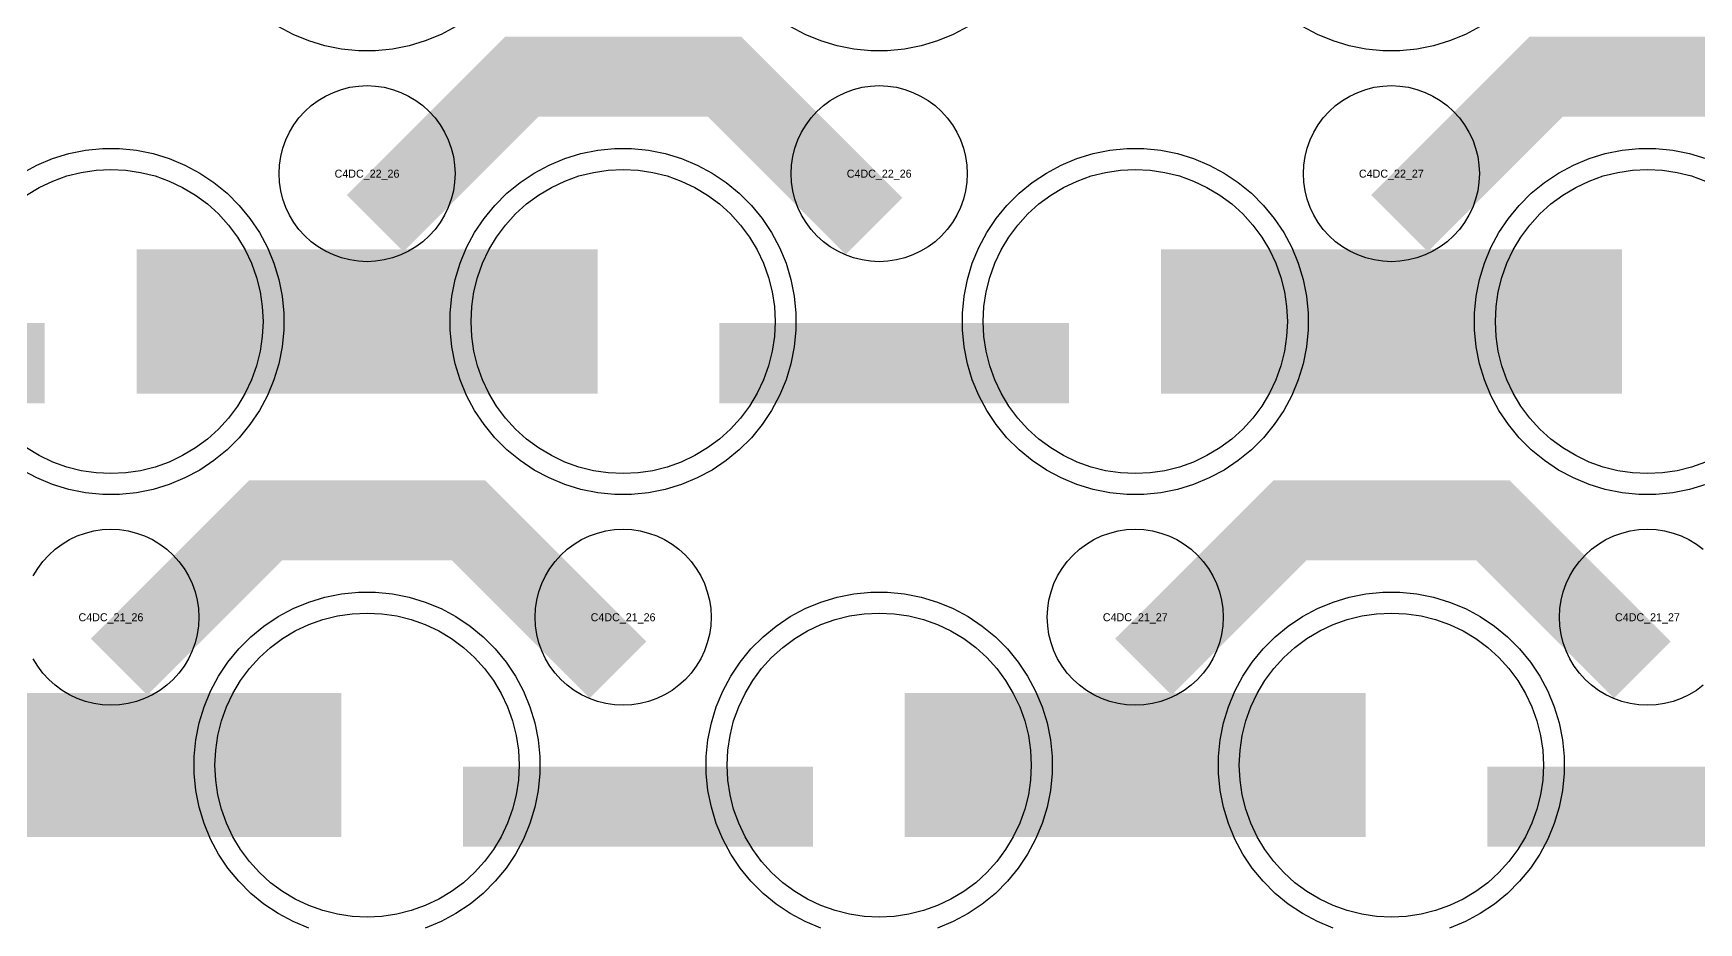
# Model space of a CAD drawing. Extents: x -11880 to 11880, y -14992 to 14992.
# Drawn here: x -3704 to -3184, y -11979 to -11701 of the extents above; entities that cross this region are included whole.
import ezdxf
from ezdxf.enums import TextEntityAlignment as Align

# ---------------------------------------------------------------- set-up
doc = ezdxf.new("R2010")
doc.units = 0
doc.header["$MEASUREMENT"] = 0
for name, color, linetype in [('GDS_775_DT_237', 138, 'CONTINUOUS'), ('RDL1_FS', 34, 'CONTINUOUS'), ('RDL_BS', 160, 'CONTINUOUS')]:
    doc.layers.add(name, color=color, linetype=linetype)

msp = doc.modelspace()

# ---------------------------------------------------------------- linework, layer by layer
at = {"layer": 'RDL1_FS'}
for points in [[(-3706.395, -11751.653), (-3702.395, -11749.255), (-3698.181, -11747.263), (-3693.791, -11745.691), (-3689.268, -11744.559), (-3684.657, -11743.875), (-3680, -11743.646), (-3675.343, -11743.875), (-3670.732, -11744.559), (-3666.209, -11745.691), (-3661.819, -11747.263), (-3657.605, -11749.255), (-3653.605, -11751.653), (-3649.86, -11754.431), (-3646.406, -11757.561), (-3643.276, -11761.015), (-3640.498, -11764.76), (-3638.1, -11768.76), (-3636.108, -11772.974), (-3634.536, -11777.364), (-3633.404, -11781.887), (-3632.72, -11786.498), (-3632.491, -11791.155), (-3632.72, -11795.812), (-3633.404, -11800.423), (-3634.536, -11804.946), (-3636.108, -11809.336), (-3638.1, -11813.55), (-3640.498, -11817.55), (-3643.276, -11821.295), (-3646.406, -11824.749), (-3649.86, -11827.879), (-3653.605, -11830.657), (-3657.605, -11833.055), (-3661.819, -11835.047), (-3666.209, -11836.619), (-3670.732, -11837.751), (-3675.343, -11838.435), (-3680, -11838.664), (-3684.657, -11838.435), (-3689.268, -11837.751), (-3693.791, -11836.619), (-3698.181, -11835.047), (-3702.395, -11833.055), (-3706.395, -11830.657)], [(-3181.819, -11835.047), (-3186.209, -11836.619), (-3190.732, -11837.751), (-3195.343, -11838.435), (-3200, -11838.664), (-3204.657, -11838.435), (-3209.268, -11837.751), (-3213.791, -11836.619), (-3218.181, -11835.047), (-3222.395, -11833.055), (-3226.395, -11830.657), (-3230.14, -11827.879), (-3233.594, -11824.749), (-3236.724, -11821.295), (-3239.502, -11817.55), (-3241.9, -11813.55), (-3243.892, -11809.336), (-3245.464, -11804.946), (-3246.596, -11800.423), (-3247.28, -11795.812), (-3247.509, -11791.155), (-3247.28, -11786.498), (-3246.596, -11781.887), (-3245.464, -11777.364), (-3243.892, -11772.974), (-3241.9, -11768.76), (-3239.502, -11764.76), (-3236.724, -11761.015), (-3233.594, -11757.561), (-3230.14, -11754.431), (-3226.395, -11751.653), (-3222.395, -11749.255), (-3218.181, -11747.263), (-3213.791, -11745.691), (-3209.268, -11744.559), (-3204.657, -11743.875), (-3200, -11743.646), (-3195.343, -11743.875), (-3190.732, -11744.559), (-3186.209, -11745.691), (-3181.819, -11747.263)]]:
    msp.add_lwpolyline(points, dxfattribs=at)
for points in [[(-3520, -11838.664), (-3524.657, -11838.435), (-3529.268, -11837.751), (-3533.791, -11836.619), (-3538.181, -11835.047), (-3542.395, -11833.055), (-3546.395, -11830.657), (-3550.14, -11827.879), (-3553.594, -11824.749), (-3556.724, -11821.295), (-3559.502, -11817.55), (-3561.9, -11813.55), (-3563.892, -11809.336), (-3565.464, -11804.946), (-3566.596, -11800.423), (-3567.28, -11795.812), (-3567.509, -11791.155), (-3567.28, -11786.498), (-3566.596, -11781.887), (-3565.464, -11777.364), (-3563.892, -11772.974), (-3561.9, -11768.76), (-3559.502, -11764.76), (-3556.724, -11761.015), (-3553.594, -11757.561), (-3550.14, -11754.431), (-3546.395, -11751.653), (-3542.395, -11749.255), (-3538.181, -11747.263), (-3533.791, -11745.691), (-3529.268, -11744.559), (-3524.657, -11743.875), (-3520, -11743.646), (-3515.343, -11743.875), (-3510.732, -11744.559), (-3506.209, -11745.691), (-3501.819, -11747.263), (-3497.605, -11749.255), (-3493.605, -11751.653), (-3489.86, -11754.431), (-3486.406, -11757.561), (-3483.276, -11761.015), (-3480.498, -11764.76), (-3478.1, -11768.76), (-3476.108, -11772.974), (-3474.536, -11777.364), (-3473.404, -11781.887), (-3472.72, -11786.498), (-3472.491, -11791.155), (-3472.72, -11795.812), (-3473.404, -11800.423), (-3474.536, -11804.946), (-3476.108, -11809.336), (-3478.1, -11813.55), (-3480.498, -11817.55), (-3483.276, -11821.295), (-3486.406, -11824.749), (-3489.86, -11827.879), (-3493.605, -11830.657), (-3497.605, -11833.055), (-3501.819, -11835.047), (-3506.209, -11836.619), (-3510.732, -11837.751), (-3515.343, -11838.435)], [(-3360, -11838.664), (-3364.657, -11838.435), (-3369.268, -11837.751), (-3373.791, -11836.619), (-3378.181, -11835.047), (-3382.395, -11833.055), (-3386.395, -11830.657), (-3390.14, -11827.879), (-3393.594, -11824.749), (-3396.724, -11821.295), (-3399.502, -11817.55), (-3401.9, -11813.55), (-3403.892, -11809.336), (-3405.464, -11804.946), (-3406.596, -11800.423), (-3407.28, -11795.812), (-3407.509, -11791.155), (-3407.28, -11786.498), (-3406.596, -11781.887), (-3405.464, -11777.364), (-3403.892, -11772.974), (-3401.9, -11768.76), (-3399.502, -11764.76), (-3396.724, -11761.015), (-3393.594, -11757.561), (-3390.14, -11754.431), (-3386.395, -11751.653), (-3382.395, -11749.255), (-3378.181, -11747.263), (-3373.791, -11745.691), (-3369.268, -11744.559), (-3364.657, -11743.875), (-3360, -11743.646), (-3355.343, -11743.875), (-3350.732, -11744.559), (-3346.209, -11745.691), (-3341.819, -11747.263), (-3337.605, -11749.255), (-3333.605, -11751.653), (-3329.86, -11754.431), (-3326.406, -11757.561), (-3323.276, -11761.015), (-3320.498, -11764.76), (-3318.1, -11768.76), (-3316.108, -11772.974), (-3314.536, -11777.364), (-3313.404, -11781.887), (-3312.72, -11786.498), (-3312.491, -11791.155), (-3312.72, -11795.812), (-3313.404, -11800.423), (-3314.536, -11804.946), (-3316.108, -11809.336), (-3318.1, -11813.55), (-3320.498, -11817.55), (-3323.276, -11821.295), (-3326.406, -11824.749), (-3329.86, -11827.879), (-3333.605, -11830.657), (-3337.605, -11833.055), (-3341.819, -11835.047), (-3346.209, -11836.619), (-3350.732, -11837.751), (-3355.343, -11838.435)], [(-3600, -11977.229), (-3604.657, -11977), (-3609.268, -11976.316), (-3613.791, -11975.184), (-3618.181, -11973.612), (-3622.395, -11971.62), (-3626.395, -11969.222), (-3630.14, -11966.444), (-3633.594, -11963.314), (-3636.724, -11959.86), (-3639.502, -11956.115), (-3641.9, -11952.115), (-3643.892, -11947.901), (-3645.464, -11943.511), (-3646.596, -11938.988), (-3647.28, -11934.377), (-3647.509, -11929.72), (-3647.28, -11925.063), (-3646.596, -11920.452), (-3645.464, -11915.929), (-3643.892, -11911.539), (-3641.9, -11907.325), (-3639.502, -11903.325), (-3636.724, -11899.58), (-3633.594, -11896.126), (-3630.14, -11892.996), (-3626.395, -11890.218), (-3622.395, -11887.82), (-3618.181, -11885.828), (-3613.791, -11884.256), (-3609.268, -11883.124), (-3604.657, -11882.44), (-3600, -11882.211), (-3595.343, -11882.44), (-3590.732, -11883.124), (-3586.209, -11884.256), (-3581.819, -11885.828), (-3577.605, -11887.82), (-3573.605, -11890.218), (-3569.86, -11892.996), (-3566.406, -11896.126), (-3563.276, -11899.58), (-3560.498, -11903.325), (-3558.1, -11907.325), (-3556.108, -11911.539), (-3554.536, -11915.929), (-3553.404, -11920.452), (-3552.72, -11925.063), (-3552.491, -11929.72), (-3552.72, -11934.377), (-3553.404, -11938.988), (-3554.536, -11943.511), (-3556.108, -11947.901), (-3558.1, -11952.115), (-3560.498, -11956.115), (-3563.276, -11959.86), (-3566.406, -11963.314), (-3569.86, -11966.444), (-3573.605, -11969.222), (-3577.605, -11971.62), (-3581.819, -11973.612), (-3586.209, -11975.184), (-3590.732, -11976.316), (-3595.343, -11977)], [(-3440, -11977.229), (-3444.657, -11977), (-3449.268, -11976.316), (-3453.791, -11975.184), (-3458.181, -11973.612), (-3462.395, -11971.62), (-3466.395, -11969.222), (-3470.14, -11966.444), (-3473.594, -11963.314), (-3476.724, -11959.86), (-3479.502, -11956.115), (-3481.9, -11952.115), (-3483.892, -11947.901), (-3485.464, -11943.511), (-3486.596, -11938.988), (-3487.28, -11934.377), (-3487.509, -11929.72), (-3487.28, -11925.063), (-3486.596, -11920.452), (-3485.464, -11915.929), (-3483.892, -11911.539), (-3481.9, -11907.325), (-3479.502, -11903.325), (-3476.724, -11899.58), (-3473.594, -11896.126), (-3470.14, -11892.996), (-3466.395, -11890.218), (-3462.395, -11887.82), (-3458.181, -11885.828), (-3453.791, -11884.256), (-3449.268, -11883.124), (-3444.657, -11882.44), (-3440, -11882.211), (-3435.343, -11882.44), (-3430.732, -11883.124), (-3426.209, -11884.256), (-3421.819, -11885.828), (-3417.605, -11887.82), (-3413.605, -11890.218), (-3409.86, -11892.996), (-3406.406, -11896.126), (-3403.276, -11899.58), (-3400.498, -11903.325), (-3398.1, -11907.325), (-3396.108, -11911.539), (-3394.536, -11915.929), (-3393.404, -11920.452), (-3392.72, -11925.063), (-3392.491, -11929.72), (-3392.72, -11934.377), (-3393.404, -11938.988), (-3394.536, -11943.511), (-3396.108, -11947.901), (-3398.1, -11952.115), (-3400.498, -11956.115), (-3403.276, -11959.86), (-3406.406, -11963.314), (-3409.86, -11966.444), (-3413.605, -11969.222), (-3417.605, -11971.62), (-3421.819, -11973.612), (-3426.209, -11975.184), (-3430.732, -11976.316), (-3435.343, -11977)], [(-3280, -11977.229), (-3284.657, -11977), (-3289.268, -11976.316), (-3293.791, -11975.184), (-3298.181, -11973.612), (-3302.395, -11971.62), (-3306.395, -11969.222), (-3310.14, -11966.444), (-3313.594, -11963.314), (-3316.724, -11959.86), (-3319.502, -11956.115), (-3321.9, -11952.115), (-3323.892, -11947.901), (-3325.464, -11943.511), (-3326.596, -11938.988), (-3327.28, -11934.377), (-3327.509, -11929.72), (-3327.28, -11925.063), (-3326.596, -11920.452), (-3325.464, -11915.929), (-3323.892, -11911.539), (-3321.9, -11907.325), (-3319.502, -11903.325), (-3316.724, -11899.58), (-3313.594, -11896.126), (-3310.14, -11892.996), (-3306.395, -11890.218), (-3302.395, -11887.82), (-3298.181, -11885.828), (-3293.791, -11884.256), (-3289.268, -11883.124), (-3284.657, -11882.44), (-3280, -11882.211), (-3275.343, -11882.44), (-3270.732, -11883.124), (-3266.209, -11884.256), (-3261.819, -11885.828), (-3257.605, -11887.82), (-3253.605, -11890.218), (-3249.86, -11892.996), (-3246.406, -11896.126), (-3243.276, -11899.58), (-3240.498, -11903.325), (-3238.1, -11907.325), (-3236.108, -11911.539), (-3234.536, -11915.929), (-3233.404, -11920.452), (-3232.72, -11925.063), (-3232.491, -11929.72), (-3232.72, -11934.377), (-3233.404, -11938.988), (-3234.536, -11943.511), (-3236.108, -11947.901), (-3238.1, -11952.115), (-3240.498, -11956.115), (-3243.276, -11959.86), (-3246.406, -11963.314), (-3249.86, -11966.444), (-3253.605, -11969.222), (-3257.605, -11971.62), (-3261.819, -11973.612), (-3266.209, -11975.184), (-3270.732, -11976.316), (-3275.343, -11977)]]:
    msp.add_lwpolyline(points, close=True, dxfattribs=at)
for points in [[(-3671.998, -11791.155, 45, 45, 0), (-3599.998, -11791.155, 45, 45, 0)], [(-3599.998, -11791.155, 45, 45, 0), (-3527.998, -11791.155, 45, 45, 0)], [(-3351.998, -11791.155, 45, 45, 0), (-3279.998, -11791.155, 45, 45, 0)], [(-3279.998, -11791.155, 45, 45, 0), (-3207.998, -11791.155, 45, 45, 0)], [(-3751.998, -11929.72, 45, 45, 0), (-3679.998, -11929.72, 45, 45, 0)], [(-3679.998, -11929.72, 45, 45, 0), (-3607.998, -11929.72, 45, 45, 0)], [(-3431.998, -11929.72, 45, 45, 0), (-3359.998, -11929.72, 45, 45, 0)], [(-3359.998, -11929.72, 45, 45, 0), (-3287.998, -11929.72, 45, 45, 0)]]:
    msp.add_lwpolyline(points, format="xyseb", dxfattribs=at)
at = {"layer": 'RDL_BS', "color": 240, "true_color": 0xed1f24}
for points in [[(-3572.223, -11698.973), (-3576.885, -11701.465), (-3581.795, -11703.496), (-3586.835, -11705.027), (-3592.062, -11706.073), (-3597.356, -11706.59), (-3602.644, -11706.59), (-3607.938, -11706.073), (-3613.165, -11705.027), (-3618.205, -11703.496), (-3623.115, -11701.465), (-3627.777, -11698.973)], [(-3412.223, -11698.973), (-3416.885, -11701.465), (-3421.795, -11703.496), (-3426.835, -11705.027), (-3432.062, -11706.073), (-3437.356, -11706.59), (-3442.644, -11706.59), (-3447.938, -11706.073), (-3453.165, -11705.027), (-3458.205, -11703.496), (-3463.115, -11701.465), (-3467.777, -11698.973)], [(-3252.223, -11698.973), (-3256.885, -11701.465), (-3261.795, -11703.496), (-3266.835, -11705.027), (-3272.062, -11706.073), (-3277.356, -11706.59), (-3282.644, -11706.59), (-3287.938, -11706.073), (-3293.165, -11705.027), (-3298.205, -11703.496), (-3303.115, -11701.465), (-3307.777, -11698.973)]]:
    msp.add_lwpolyline(points, dxfattribs=at)
at = {"layer": 'RDL_BS'}
for points in [[(-3597.438, -11760.469, 25, 25, 0), (-3551.623, -11714.654, 25, 25, 0), (-3518.07, -11714.654, 25, 25, 0)], [(-3441.599, -11761.368, 25, 25, 0), (-3488.313, -11714.654, 25, 25, 0), (-3518.071, -11714.654, 25, 25, 0)], [(-3277.438, -11760.469, 25, 25, 0), (-3231.623, -11714.654, 25, 25, 0), (-3198.07, -11714.654, 25, 25, 0)], [(-3121.599, -11761.368, 25, 25, 0), (-3168.313, -11714.654, 25, 25, 0), (-3198.071, -11714.654, 25, 25, 0)], [(-3809.984, -11804.168, 25, 25, 0), (-3700.719, -11804.168, 25, 25, 0)], [(-3489.984, -11804.168, 25, 25, 0), (-3380.719, -11804.168, 25, 25, 0)], [(-3677.438, -11899.034, 25, 25, 0), (-3631.623, -11853.219, 25, 25, 0), (-3598.07, -11853.219, 25, 25, 0)], [(-3521.599, -11899.933, 25, 25, 0), (-3568.313, -11853.219, 25, 25, 0), (-3598.071, -11853.219, 25, 25, 0)], [(-3357.438, -11899.034, 25, 25, 0), (-3311.623, -11853.219, 25, 25, 0), (-3278.07, -11853.219, 25, 25, 0)], [(-3201.599, -11899.933, 25, 25, 0), (-3248.313, -11853.219, 25, 25, 0), (-3278.071, -11853.219, 25, 25, 0)], [(-3569.984, -11942.733, 25, 25, 0), (-3460.719, -11942.733, 25, 25, 0)], [(-3249.984, -11942.733, 25, 25, 0), (-3140.719, -11942.733, 25, 25, 0)]]:
    msp.add_lwpolyline(points, format="xyseb", dxfattribs=at)
for points in [[(-3600, -11772.461), (-3602.693, -11772.329), (-3605.365, -11771.933), (-3607.984, -11771.276), (-3610.519, -11770.369), (-3612.956, -11769.217), (-3615.28, -11767.824), (-3617.443, -11766.221), (-3619.442, -11764.409), (-3621.254, -11762.41), (-3622.857, -11760.247), (-3624.25, -11757.923), (-3625.402, -11755.486), (-3626.309, -11752.951), (-3626.966, -11750.332), (-3627.362, -11747.66), (-3627.494, -11744.967), (-3627.362, -11742.274), (-3626.966, -11739.602), (-3626.309, -11736.983), (-3625.402, -11734.448), (-3624.25, -11732.011), (-3622.857, -11729.687), (-3621.254, -11727.524), (-3619.442, -11725.525), (-3617.443, -11723.713), (-3615.28, -11722.11), (-3612.956, -11720.717), (-3610.519, -11719.565), (-3607.984, -11718.658), (-3605.365, -11718.001), (-3602.693, -11717.605), (-3600, -11717.473), (-3597.307, -11717.605), (-3594.635, -11718.001), (-3592.016, -11718.658), (-3589.481, -11719.565), (-3587.044, -11720.717), (-3584.72, -11722.11), (-3582.557, -11723.713), (-3580.558, -11725.525), (-3578.746, -11727.524), (-3577.143, -11729.687), (-3575.75, -11732.011), (-3574.598, -11734.448), (-3573.691, -11736.983), (-3573.034, -11739.602), (-3572.638, -11742.274), (-3572.506, -11744.967), (-3572.638, -11747.66), (-3573.034, -11750.332), (-3573.691, -11752.951), (-3574.598, -11755.486), (-3575.75, -11757.923), (-3577.143, -11760.247), (-3578.746, -11762.41), (-3580.558, -11764.409), (-3582.557, -11766.221), (-3584.72, -11767.824), (-3587.044, -11769.217), (-3589.481, -11770.369), (-3592.016, -11771.276), (-3594.635, -11771.933), (-3597.307, -11772.329)], [(-3440, -11772.461), (-3442.693, -11772.329), (-3445.365, -11771.933), (-3447.984, -11771.276), (-3450.519, -11770.369), (-3452.956, -11769.217), (-3455.28, -11767.824), (-3457.443, -11766.221), (-3459.442, -11764.409), (-3461.254, -11762.41), (-3462.857, -11760.247), (-3464.25, -11757.923), (-3465.402, -11755.486), (-3466.309, -11752.951), (-3466.966, -11750.332), (-3467.362, -11747.66), (-3467.494, -11744.967), (-3467.362, -11742.274), (-3466.966, -11739.602), (-3466.309, -11736.983), (-3465.402, -11734.448), (-3464.25, -11732.011), (-3462.857, -11729.687), (-3461.254, -11727.524), (-3459.442, -11725.525), (-3457.443, -11723.713), (-3455.28, -11722.11), (-3452.956, -11720.717), (-3450.519, -11719.565), (-3447.984, -11718.658), (-3445.365, -11718.001), (-3442.693, -11717.605), (-3440, -11717.473), (-3437.307, -11717.605), (-3434.635, -11718.001), (-3432.016, -11718.658), (-3429.481, -11719.565), (-3427.044, -11720.717), (-3424.72, -11722.11), (-3422.557, -11723.713), (-3420.558, -11725.525), (-3418.746, -11727.524), (-3417.143, -11729.687), (-3415.75, -11732.011), (-3414.598, -11734.448), (-3413.691, -11736.983), (-3413.034, -11739.602), (-3412.638, -11742.274), (-3412.506, -11744.967), (-3412.638, -11747.66), (-3413.034, -11750.332), (-3413.691, -11752.951), (-3414.598, -11755.486), (-3415.75, -11757.923), (-3417.143, -11760.247), (-3418.746, -11762.41), (-3420.558, -11764.409), (-3422.557, -11766.221), (-3424.72, -11767.824), (-3427.044, -11769.217), (-3429.481, -11770.369), (-3432.016, -11771.276), (-3434.635, -11771.933), (-3437.307, -11772.329)], [(-3280, -11772.461), (-3282.693, -11772.329), (-3285.365, -11771.933), (-3287.984, -11771.276), (-3290.519, -11770.369), (-3292.956, -11769.217), (-3295.28, -11767.824), (-3297.443, -11766.221), (-3299.442, -11764.409), (-3301.254, -11762.41), (-3302.857, -11760.247), (-3304.25, -11757.923), (-3305.402, -11755.486), (-3306.309, -11752.951), (-3306.966, -11750.332), (-3307.362, -11747.66), (-3307.494, -11744.967), (-3307.362, -11742.274), (-3306.966, -11739.602), (-3306.309, -11736.983), (-3305.402, -11734.448), (-3304.25, -11732.011), (-3302.857, -11729.687), (-3301.254, -11727.524), (-3299.442, -11725.525), (-3297.443, -11723.713), (-3295.28, -11722.11), (-3292.956, -11720.717), (-3290.519, -11719.565), (-3287.984, -11718.658), (-3285.365, -11718.001), (-3282.693, -11717.605), (-3280, -11717.473), (-3277.307, -11717.605), (-3274.635, -11718.001), (-3272.016, -11718.658), (-3269.481, -11719.565), (-3267.044, -11720.717), (-3264.72, -11722.11), (-3262.557, -11723.713), (-3260.558, -11725.525), (-3258.746, -11727.524), (-3257.143, -11729.687), (-3255.75, -11732.011), (-3254.598, -11734.448), (-3253.691, -11736.983), (-3253.034, -11739.602), (-3252.638, -11742.274), (-3252.506, -11744.967), (-3252.638, -11747.66), (-3253.034, -11750.332), (-3253.691, -11752.951), (-3254.598, -11755.486), (-3255.75, -11757.923), (-3257.143, -11760.247), (-3258.746, -11762.41), (-3260.558, -11764.409), (-3262.557, -11766.221), (-3264.72, -11767.824), (-3267.044, -11769.217), (-3269.481, -11770.369), (-3272.016, -11771.276), (-3274.635, -11771.933), (-3277.307, -11772.329)], [(-3522.644, -11845.155), (-3527.938, -11844.638), (-3533.165, -11843.592), (-3538.205, -11842.061), (-3543.115, -11840.03), (-3547.777, -11837.538), (-3552.191, -11834.591), (-3556.292, -11831.229), (-3560.074, -11827.447), (-3563.436, -11823.346), (-3566.383, -11818.932), (-3568.875, -11814.27), (-3570.906, -11809.36), (-3572.437, -11804.32), (-3573.483, -11799.093), (-3574, -11793.799), (-3574, -11788.511), (-3573.483, -11783.217), (-3572.437, -11777.99), (-3570.906, -11772.95), (-3568.875, -11768.04), (-3566.383, -11763.378), (-3563.436, -11758.964), (-3560.074, -11754.863), (-3556.292, -11751.081), (-3552.191, -11747.719), (-3547.777, -11744.772), (-3543.115, -11742.28), (-3538.205, -11740.249), (-3533.165, -11738.718), (-3527.938, -11737.672), (-3522.644, -11737.155), (-3517.356, -11737.155), (-3512.062, -11737.672), (-3506.835, -11738.718), (-3501.795, -11740.249), (-3496.885, -11742.28), (-3492.223, -11744.772), (-3487.809, -11747.719), (-3483.708, -11751.081), (-3479.926, -11754.863), (-3476.564, -11758.964), (-3473.617, -11763.378), (-3471.125, -11768.04), (-3469.094, -11772.95), (-3467.563, -11777.99), (-3466.517, -11783.217), (-3466, -11788.511), (-3466, -11793.799), (-3466.517, -11799.093), (-3467.563, -11804.32), (-3469.094, -11809.36), (-3471.125, -11814.27), (-3473.617, -11818.932), (-3476.564, -11823.346), (-3479.926, -11827.447), (-3483.708, -11831.229), (-3487.809, -11834.591), (-3492.223, -11837.538), (-3496.885, -11840.03), (-3501.795, -11842.061), (-3506.835, -11843.592), (-3512.062, -11844.638), (-3517.356, -11845.155)], [(-3362.644, -11845.155), (-3367.938, -11844.638), (-3373.165, -11843.592), (-3378.205, -11842.061), (-3383.115, -11840.03), (-3387.777, -11837.538), (-3392.191, -11834.591), (-3396.292, -11831.229), (-3400.074, -11827.447), (-3403.436, -11823.346), (-3406.383, -11818.932), (-3408.875, -11814.27), (-3410.906, -11809.36), (-3412.437, -11804.32), (-3413.483, -11799.093), (-3414, -11793.799), (-3414, -11788.511), (-3413.483, -11783.217), (-3412.437, -11777.99), (-3410.906, -11772.95), (-3408.875, -11768.04), (-3406.383, -11763.378), (-3403.436, -11758.964), (-3400.074, -11754.863), (-3396.292, -11751.081), (-3392.191, -11747.719), (-3387.777, -11744.772), (-3383.115, -11742.28), (-3378.205, -11740.249), (-3373.165, -11738.718), (-3367.938, -11737.672), (-3362.644, -11737.155), (-3357.356, -11737.155), (-3352.062, -11737.672), (-3346.835, -11738.718), (-3341.795, -11740.249), (-3336.885, -11742.28), (-3332.223, -11744.772), (-3327.809, -11747.719), (-3323.708, -11751.081), (-3319.926, -11754.863), (-3316.564, -11758.964), (-3313.617, -11763.378), (-3311.125, -11768.04), (-3309.094, -11772.95), (-3307.563, -11777.99), (-3306.517, -11783.217), (-3306, -11788.511), (-3306, -11793.799), (-3306.517, -11799.093), (-3307.563, -11804.32), (-3309.094, -11809.36), (-3311.125, -11814.27), (-3313.617, -11818.932), (-3316.564, -11823.346), (-3319.926, -11827.447), (-3323.708, -11831.229), (-3327.809, -11834.591), (-3332.223, -11837.538), (-3336.885, -11840.03), (-3341.795, -11842.061), (-3346.835, -11843.592), (-3352.062, -11844.638), (-3357.356, -11845.155)], [(-3520, -11911.026), (-3522.693, -11910.894), (-3525.365, -11910.498), (-3527.984, -11909.841), (-3530.519, -11908.934), (-3532.956, -11907.782), (-3535.28, -11906.389), (-3537.443, -11904.786), (-3539.442, -11902.974), (-3541.254, -11900.975), (-3542.857, -11898.812), (-3544.25, -11896.488), (-3545.402, -11894.051), (-3546.309, -11891.516), (-3546.966, -11888.897), (-3547.362, -11886.225), (-3547.494, -11883.532), (-3547.362, -11880.839), (-3546.966, -11878.167), (-3546.309, -11875.548), (-3545.402, -11873.013), (-3544.25, -11870.576), (-3542.857, -11868.252), (-3541.254, -11866.089), (-3539.442, -11864.09), (-3537.443, -11862.278), (-3535.28, -11860.675), (-3532.956, -11859.282), (-3530.519, -11858.13), (-3527.984, -11857.223), (-3525.365, -11856.566), (-3522.693, -11856.17), (-3520, -11856.038), (-3517.307, -11856.17), (-3514.635, -11856.566), (-3512.016, -11857.223), (-3509.481, -11858.13), (-3507.044, -11859.282), (-3504.72, -11860.675), (-3502.557, -11862.278), (-3500.558, -11864.09), (-3498.746, -11866.089), (-3497.143, -11868.252), (-3495.75, -11870.576), (-3494.598, -11873.013), (-3493.691, -11875.548), (-3493.034, -11878.167), (-3492.638, -11880.839), (-3492.506, -11883.532), (-3492.638, -11886.225), (-3493.034, -11888.897), (-3493.691, -11891.516), (-3494.598, -11894.051), (-3495.75, -11896.488), (-3497.143, -11898.812), (-3498.746, -11900.975), (-3500.558, -11902.974), (-3502.557, -11904.786), (-3504.72, -11906.389), (-3507.044, -11907.782), (-3509.481, -11908.934), (-3512.016, -11909.841), (-3514.635, -11910.498), (-3517.307, -11910.894)], [(-3360, -11911.026), (-3362.693, -11910.894), (-3365.365, -11910.498), (-3367.984, -11909.841), (-3370.519, -11908.934), (-3372.956, -11907.782), (-3375.28, -11906.389), (-3377.443, -11904.786), (-3379.442, -11902.974), (-3381.254, -11900.975), (-3382.857, -11898.812), (-3384.25, -11896.488), (-3385.402, -11894.051), (-3386.309, -11891.516), (-3386.966, -11888.897), (-3387.362, -11886.225), (-3387.494, -11883.532), (-3387.362, -11880.839), (-3386.966, -11878.167), (-3386.309, -11875.548), (-3385.402, -11873.013), (-3384.25, -11870.576), (-3382.857, -11868.252), (-3381.254, -11866.089), (-3379.442, -11864.09), (-3377.443, -11862.278), (-3375.28, -11860.675), (-3372.956, -11859.282), (-3370.519, -11858.13), (-3367.984, -11857.223), (-3365.365, -11856.566), (-3362.693, -11856.17), (-3360, -11856.038), (-3357.307, -11856.17), (-3354.635, -11856.566), (-3352.016, -11857.223), (-3349.481, -11858.13), (-3347.044, -11859.282), (-3344.72, -11860.675), (-3342.557, -11862.278), (-3340.558, -11864.09), (-3338.746, -11866.089), (-3337.143, -11868.252), (-3335.75, -11870.576), (-3334.598, -11873.013), (-3333.691, -11875.548), (-3333.034, -11878.167), (-3332.638, -11880.839), (-3332.506, -11883.532), (-3332.638, -11886.225), (-3333.034, -11888.897), (-3333.691, -11891.516), (-3334.598, -11894.051), (-3335.75, -11896.488), (-3337.143, -11898.812), (-3338.746, -11900.975), (-3340.558, -11902.974), (-3342.557, -11904.786), (-3344.72, -11906.389), (-3347.044, -11907.782), (-3349.481, -11908.934), (-3352.016, -11909.841), (-3354.635, -11910.498), (-3357.307, -11910.894)]]:
    msp.add_lwpolyline(points, close=True, dxfattribs=at)
for points in [[(-3707.777, -11744.772), (-3703.115, -11742.28), (-3698.205, -11740.249), (-3693.165, -11738.718), (-3687.938, -11737.672), (-3682.644, -11737.155), (-3677.356, -11737.155), (-3672.062, -11737.672), (-3666.835, -11738.718), (-3661.795, -11740.249), (-3656.885, -11742.28), (-3652.223, -11744.772), (-3647.809, -11747.719), (-3643.708, -11751.081), (-3639.926, -11754.863), (-3636.564, -11758.964), (-3633.617, -11763.378), (-3631.125, -11768.04), (-3629.094, -11772.95), (-3627.563, -11777.99), (-3626.517, -11783.217), (-3626, -11788.511), (-3626, -11793.799), (-3626.517, -11799.093), (-3627.563, -11804.32), (-3629.094, -11809.36), (-3631.125, -11814.27), (-3633.617, -11818.932), (-3636.564, -11823.346), (-3639.926, -11827.447), (-3643.708, -11831.229), (-3647.809, -11834.591), (-3652.223, -11837.538), (-3656.885, -11840.03), (-3661.795, -11842.061), (-3666.835, -11843.592), (-3672.062, -11844.638), (-3677.356, -11845.155), (-3682.644, -11845.155), (-3687.938, -11844.638), (-3693.165, -11843.592), (-3698.205, -11842.061), (-3703.115, -11840.03), (-3707.777, -11837.538)], [(-3181.795, -11842.061), (-3186.835, -11843.592), (-3192.062, -11844.638), (-3197.356, -11845.155), (-3202.644, -11845.155), (-3207.938, -11844.638), (-3213.165, -11843.592), (-3218.205, -11842.061), (-3223.115, -11840.03), (-3227.777, -11837.538), (-3232.191, -11834.591), (-3236.292, -11831.229), (-3240.074, -11827.447), (-3243.436, -11823.346), (-3246.383, -11818.932), (-3248.875, -11814.27), (-3250.906, -11809.36), (-3252.437, -11804.32), (-3253.483, -11799.093), (-3254, -11793.799), (-3254, -11788.511), (-3253.483, -11783.217), (-3252.437, -11777.99), (-3250.906, -11772.95), (-3248.875, -11768.04), (-3246.383, -11763.378), (-3243.436, -11758.964), (-3240.074, -11754.863), (-3236.292, -11751.081), (-3232.191, -11747.719), (-3227.777, -11744.772), (-3223.115, -11742.28), (-3218.205, -11740.249), (-3213.165, -11738.718), (-3207.938, -11737.672), (-3202.644, -11737.155), (-3197.356, -11737.155), (-3192.062, -11737.672), (-3186.835, -11738.718), (-3181.795, -11740.249)], [(-3704.25, -11870.576), (-3702.857, -11868.252), (-3701.254, -11866.089), (-3699.442, -11864.09), (-3697.443, -11862.278), (-3695.28, -11860.675), (-3692.956, -11859.282), (-3690.519, -11858.13), (-3687.984, -11857.223), (-3685.365, -11856.566), (-3682.693, -11856.17), (-3680, -11856.038), (-3677.307, -11856.17), (-3674.635, -11856.566), (-3672.016, -11857.223), (-3669.481, -11858.13), (-3667.044, -11859.282), (-3664.72, -11860.675), (-3662.557, -11862.278), (-3660.558, -11864.09), (-3658.746, -11866.089), (-3657.143, -11868.252), (-3655.75, -11870.576), (-3654.598, -11873.013), (-3653.691, -11875.548), (-3653.034, -11878.167), (-3652.638, -11880.839), (-3652.506, -11883.532), (-3652.638, -11886.225), (-3653.034, -11888.897), (-3653.691, -11891.516), (-3654.598, -11894.051), (-3655.75, -11896.488), (-3657.143, -11898.812), (-3658.746, -11900.975), (-3660.558, -11902.974), (-3662.557, -11904.786), (-3664.72, -11906.389), (-3667.044, -11907.782), (-3669.481, -11908.934), (-3672.016, -11909.841), (-3674.635, -11910.498), (-3677.307, -11910.894), (-3680, -11911.026), (-3682.693, -11910.894), (-3685.365, -11910.498), (-3687.984, -11909.841), (-3690.519, -11908.934), (-3692.956, -11907.782), (-3695.28, -11906.389), (-3697.443, -11904.786), (-3699.442, -11902.974), (-3701.254, -11900.975), (-3702.857, -11898.812), (-3704.25, -11896.488)], [(-3182.557, -11904.786), (-3184.72, -11906.389), (-3187.044, -11907.782), (-3189.481, -11908.934), (-3192.016, -11909.841), (-3194.635, -11910.498), (-3197.307, -11910.894), (-3200, -11911.026), (-3202.693, -11910.894), (-3205.365, -11910.498), (-3207.984, -11909.841), (-3210.519, -11908.934), (-3212.956, -11907.782), (-3215.28, -11906.389), (-3217.443, -11904.786), (-3219.442, -11902.974), (-3221.254, -11900.975), (-3222.857, -11898.812), (-3224.25, -11896.488), (-3225.402, -11894.051), (-3226.309, -11891.516), (-3226.966, -11888.897), (-3227.362, -11886.225), (-3227.494, -11883.532), (-3227.362, -11880.839), (-3226.966, -11878.167), (-3226.309, -11875.548), (-3225.402, -11873.013), (-3224.25, -11870.576), (-3222.857, -11868.252), (-3221.254, -11866.089), (-3219.442, -11864.09), (-3217.443, -11862.278), (-3215.28, -11860.675), (-3212.956, -11859.282), (-3210.519, -11858.13), (-3207.984, -11857.223), (-3205.365, -11856.566), (-3202.693, -11856.17), (-3200, -11856.038), (-3197.307, -11856.17), (-3194.635, -11856.566), (-3192.016, -11857.223), (-3189.481, -11858.13), (-3187.044, -11859.282), (-3184.72, -11860.675), (-3182.557, -11862.278)], [(-3618.205, -11980.626), (-3623.115, -11978.595), (-3627.777, -11976.103), (-3632.191, -11973.156), (-3636.292, -11969.794), (-3640.074, -11966.012), (-3643.436, -11961.911), (-3646.383, -11957.497), (-3648.875, -11952.835), (-3650.906, -11947.925), (-3652.437, -11942.885), (-3653.483, -11937.658), (-3654, -11932.364), (-3654, -11927.076), (-3653.483, -11921.782), (-3652.437, -11916.555), (-3650.906, -11911.515), (-3648.875, -11906.605), (-3646.383, -11901.943), (-3643.436, -11897.529), (-3640.074, -11893.428), (-3636.292, -11889.646), (-3632.191, -11886.284), (-3627.777, -11883.337), (-3623.115, -11880.845), (-3618.205, -11878.814), (-3613.165, -11877.283), (-3607.938, -11876.237), (-3602.644, -11875.72), (-3597.356, -11875.72), (-3592.062, -11876.237), (-3586.835, -11877.283), (-3581.795, -11878.814), (-3576.885, -11880.845), (-3572.223, -11883.337), (-3567.809, -11886.284), (-3563.708, -11889.646), (-3559.926, -11893.428), (-3556.564, -11897.529), (-3553.617, -11901.943), (-3551.125, -11906.605), (-3549.094, -11911.515), (-3547.563, -11916.555), (-3546.517, -11921.782), (-3546, -11927.076), (-3546, -11932.364), (-3546.517, -11937.658), (-3547.563, -11942.885), (-3549.094, -11947.925), (-3551.125, -11952.835), (-3553.617, -11957.497), (-3556.564, -11961.911), (-3559.926, -11966.012), (-3563.708, -11969.794), (-3567.809, -11973.156), (-3572.223, -11976.103), (-3576.885, -11978.595), (-3581.795, -11980.626)], [(-3458.205, -11980.626), (-3463.115, -11978.595), (-3467.777, -11976.103), (-3472.191, -11973.156), (-3476.292, -11969.794), (-3480.074, -11966.012), (-3483.436, -11961.911), (-3486.383, -11957.497), (-3488.875, -11952.835), (-3490.906, -11947.925), (-3492.437, -11942.885), (-3493.483, -11937.658), (-3494, -11932.364), (-3494, -11927.076), (-3493.483, -11921.782), (-3492.437, -11916.555), (-3490.906, -11911.515), (-3488.875, -11906.605), (-3486.383, -11901.943), (-3483.436, -11897.529), (-3480.074, -11893.428), (-3476.292, -11889.646), (-3472.191, -11886.284), (-3467.777, -11883.337), (-3463.115, -11880.845), (-3458.205, -11878.814), (-3453.165, -11877.283), (-3447.938, -11876.237), (-3442.644, -11875.72), (-3437.356, -11875.72), (-3432.062, -11876.237), (-3426.835, -11877.283), (-3421.795, -11878.814), (-3416.885, -11880.845), (-3412.223, -11883.337), (-3407.809, -11886.284), (-3403.708, -11889.646), (-3399.926, -11893.428), (-3396.564, -11897.529), (-3393.617, -11901.943), (-3391.125, -11906.605), (-3389.094, -11911.515), (-3387.563, -11916.555), (-3386.517, -11921.782), (-3386, -11927.076), (-3386, -11932.364), (-3386.517, -11937.658), (-3387.563, -11942.885), (-3389.094, -11947.925), (-3391.125, -11952.835), (-3393.617, -11957.497), (-3396.564, -11961.911), (-3399.926, -11966.012), (-3403.708, -11969.794), (-3407.809, -11973.156), (-3412.223, -11976.103), (-3416.885, -11978.595), (-3421.795, -11980.626)], [(-3298.205, -11980.626), (-3303.115, -11978.595), (-3307.777, -11976.103), (-3312.191, -11973.156), (-3316.292, -11969.794), (-3320.074, -11966.012), (-3323.436, -11961.911), (-3326.383, -11957.497), (-3328.875, -11952.835), (-3330.906, -11947.925), (-3332.437, -11942.885), (-3333.483, -11937.658), (-3334, -11932.364), (-3334, -11927.076), (-3333.483, -11921.782), (-3332.437, -11916.555), (-3330.906, -11911.515), (-3328.875, -11906.605), (-3326.383, -11901.943), (-3323.436, -11897.529), (-3320.074, -11893.428), (-3316.292, -11889.646), (-3312.191, -11886.284), (-3307.777, -11883.337), (-3303.115, -11880.845), (-3298.205, -11878.814), (-3293.165, -11877.283), (-3287.938, -11876.237), (-3282.644, -11875.72), (-3277.356, -11875.72), (-3272.062, -11876.237), (-3266.835, -11877.283), (-3261.795, -11878.814), (-3256.885, -11880.845), (-3252.223, -11883.337), (-3247.809, -11886.284), (-3243.708, -11889.646), (-3239.926, -11893.428), (-3236.564, -11897.529), (-3233.617, -11901.943), (-3231.125, -11906.605), (-3229.094, -11911.515), (-3227.563, -11916.555), (-3226.517, -11921.782), (-3226, -11927.076), (-3226, -11932.364), (-3226.517, -11937.658), (-3227.563, -11942.885), (-3229.094, -11947.925), (-3231.125, -11952.835), (-3233.617, -11957.497), (-3236.564, -11961.911), (-3239.926, -11966.012), (-3243.708, -11969.794), (-3247.809, -11973.156), (-3252.223, -11976.103), (-3256.885, -11978.595), (-3261.795, -11980.626)]]:
    msp.add_lwpolyline(points, dxfattribs=at)

# ---------------------------------------------------------------- texts
at = {"layer": 'GDS_775_DT_237'}
for s, p in [('C4DC_22_26', (-3600, -11744.967)), ('C4DC_22_26', (-3600, -11744.967)), ('C4DC_22_26', (-3440, -11744.967)), ('C4DC_22_26', (-3440, -11744.967)), ('C4DC_22_27', (-3280, -11744.967)), ('C4DC_22_27', (-3280, -11744.967)), ('C4DC_21_26', (-3680, -11883.532)), ('C4DC_21_26', (-3680, -11883.532)), ('C4DC_21_26', (-3520, -11883.532)), ('C4DC_21_26', (-3520, -11883.532)), ('C4DC_21_27', (-3360, -11883.532)), ('C4DC_21_27', (-3360, -11883.532)), ('C4DC_21_27', (-3200, -11883.532)), ('C4DC_21_27', (-3200, -11883.532))]:
    msp.add_text(s, height=2.5, dxfattribs=at).set_placement(p, align=Align.MIDDLE_CENTER)

doc.saveas('drawing.dxf')
